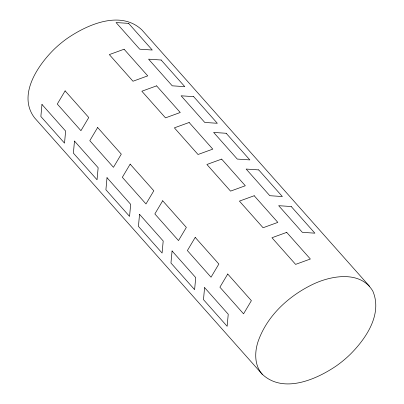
<?xml version="1.0" encoding="UTF-8"?>
<svg xmlns="http://www.w3.org/2000/svg" width="404" height="404" viewBox="0 0 404 404"><rect width="100%" height="100%" fill="white"/><g stroke="black" fill="none" stroke-linecap="round" stroke-linejoin="round"><path stroke-width="0.61" d="M262.206 374.205C283.32 394.031 316.327 379.583 336.623 365.696A123.786 118.377 19.2 0 0 350.066 354.525C365.984 338.693 382.704 314.226 372.821 291.102C360.58 270.433 331.578 275.452 313.246 284.138C288.719 295.819 266.701 315.979 257.858 342.193C254.525 352.702 254.485 365.544 262.206 374.205L34.537 117.796C17.251 95.036 37.961 64.978 54.727 48.697A123.866 118.453 19.2 0 1 66.731 38.754C87.097 24.614 120.427 9.787 141.779 29.79L369.448 286.199M41.971 104.444L40.865 116.498L64.519 143.137L65.625 131.088L41.971 104.444M74.493 141.077L73.387 153.131L97.041 179.77L98.147 167.716L74.493 141.077M107.02 177.704L105.909 189.759L129.563 216.398L130.674 204.343L107.02 177.704M139.542 214.337L138.436 226.386L162.09 253.03L163.196 240.976L139.542 214.337M172.069 250.965L170.958 263.019L194.612 289.658L195.723 277.604L172.069 250.965M204.591 287.592L203.485 299.647L227.139 326.286L228.245 314.236L204.591 287.592M65.11 90.88L57.282 104.045L80.936 130.684L88.764 117.519L65.11 90.88M97.637 127.507L89.804 140.673L113.458 167.317L121.291 154.146L97.637 127.507M130.159 164.135L122.331 177.306L145.98 203.944L153.813 190.779L130.159 164.135M162.686 200.768L154.853 213.933L178.507 240.572L186.34 227.407L162.686 200.768M195.208 237.395L187.375 250.566L211.029 277.205L218.862 264.034L195.208 237.395M227.735 274.028L219.902 287.194L243.556 313.832L251.384 300.667L227.735 274.028M124.084 49.227L109.327 54.596L132.982 81.234L147.738 75.866L124.084 49.227M156.606 85.855L141.849 91.223L165.504 117.862L180.26 112.494L156.606 85.855M189.133 122.488L174.377 127.851L198.031 154.495L212.787 149.126L189.133 122.488M221.655 159.115L206.898 164.484L230.553 191.122L245.309 185.754L221.655 159.115M254.182 195.743L239.426 201.111L263.08 227.75L277.836 222.382L254.182 195.743M286.704 232.376L271.948 237.744L295.602 264.383L310.358 259.014L286.704 232.376M128.613 23.381L116.054 22.543L139.708 49.182L152.268 50.025L128.613 23.381M161.135 60.014L148.581 59.171L172.235 85.815L184.79 86.653L161.135 60.014M193.662 96.642L181.103 95.804L204.757 122.442L217.317 123.281L193.662 96.642M226.184 133.275L213.63 132.431L237.284 159.07L249.839 159.913L226.184 133.275M258.712 169.902L246.152 169.064L269.806 195.703L282.366 196.541L258.712 169.902M291.234 206.53L278.679 205.692L302.333 232.33L314.888 233.174L291.234 206.53"/></g></svg>
